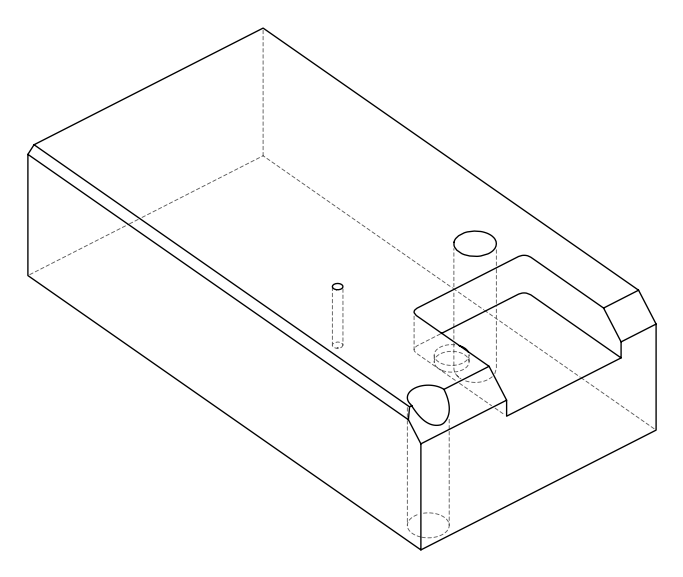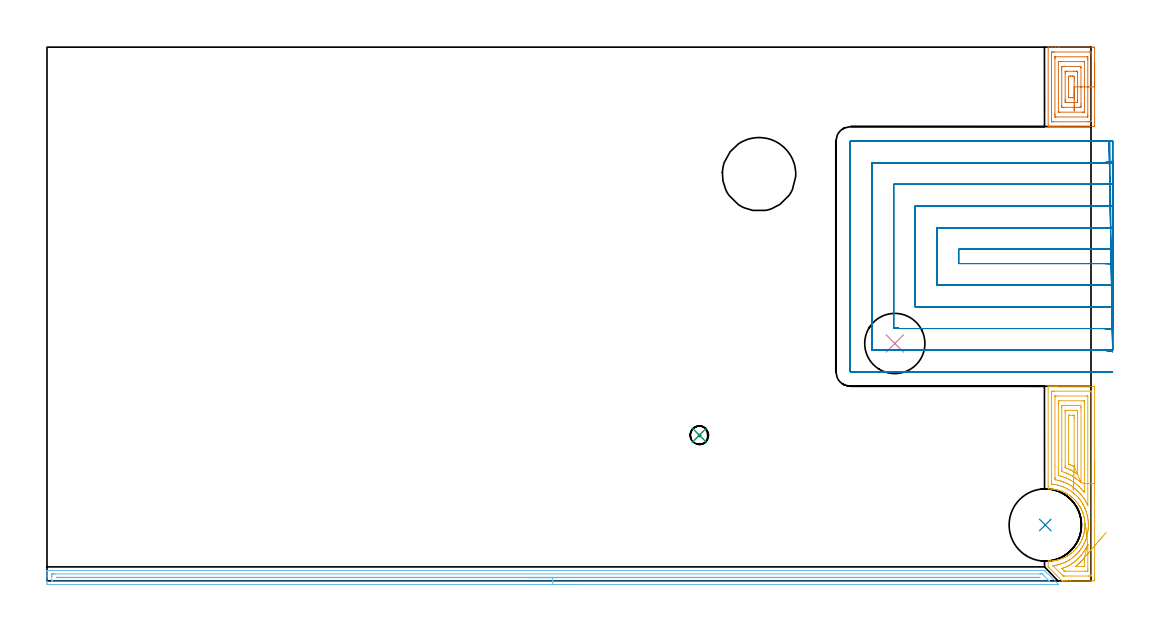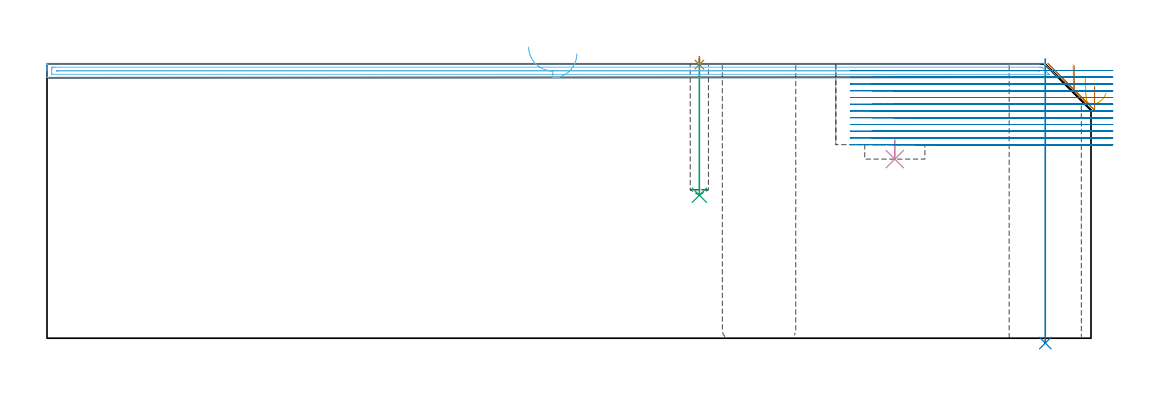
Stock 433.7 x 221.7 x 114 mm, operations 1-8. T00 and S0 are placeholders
(PLAN: 9 operations, 6 tool changes, 68.1 min)
(1 SPOT_DRILL | STEP1POCKET | NXT0321_9005460120000 | 0.03 min | 0 mm3)
(2 INDEXABLE_INSERT_DRILL_THROUGH_HOLE_FROM_SOLID | STEP1HOLE_1 | NXT0302_031 | 0.47 min | 80510 mm3)
(3 DRILL_BLIND_HOLE_INTO_CENTER | STEP1POCKET | UGT0301_195 | 0.23 min | 2387 mm3)
(4 INDEXABLE_INSERT_DRILL_BLIND_HOLE_FROM_SOLID | STEP1POCKET_1 | UGT0302_004 | 0.04 min | 19416 mm3)
(5 AREA_MILL | FG_CHAMFER_SURFACE | UGT0205_001 | 4.12 min | 14156 mm3)
(6 AREA_MILL_1 | FG_CHAMFER_SURFACE_1 | UGT0205_001 | 10.16 min | 7002 mm3)
(7 AREA_MILL_2 | FG_CHAMFER_SURFACE_2 | UGT0205_001 | 2.21 min | 7604 mm3)
(8 MILL_SLOT | SLOT_PARTIAL_RECTANGULAR | NXT0201_011 | Follow Part, ap 3, ae 75% | 45.67 min | 364387 mm3)
(9 MILL_THROUGH_HOLE_FROM_SOLID_MATERIAL | STEP1HOLE | NXT0201_007 | Circular | 5.13 min | 82918 mm3)
(TOOL NXT0321_9005460120000 | NC Spot Drill, 142deg, 12mm, Carbide, Uncoated | D12 PA142 FL30 Z2)
(TOOL NXT0302_031 | Index. Insert Drill 30mm [880-D3000L32-05] | D30 PA176 FL150 Z2)
(TOOL UGT0301_195 | Twist Drill 7.6 mm | D7.6 PA118 FL73 Z2)
(TOOL UGT0302_004 | Indexable Insert Drill 25mm | D25 PA180 FL50 Z2)
(TOOL UGT0205_001 | Chamfer Mill 20 x 3 x 45 deg. | D20 FL50 Z2)
(TOOL NXT0201_011 | ENDMILL 12mm [2P460-1200-NA 1630] | D12 FL38 Z6)
(TOOL NXT0201_007 | ENDMILL 25mm [R216.25-25050GCK54P 1620] | D25 R3 FL54 Z5)
(OP 1 SPOT_DRILL)
G17 G21 G94 G90
T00 M6
G54
G17 G0 G90 X271. Y60.5 S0 M3
G43 Z124. H0
G94 G81 G98 Z113.673 F250. R117.
G80
M5
M2
(OP 2 INDEXABLE_INSERT_DRILL_THROUGH_HOLE_FROM_SOLID)
G17 G21 G94 G90
T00 M6
G54
G17 G0 G90 X414.7 Y23.2 S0 M3
G43 Z124. H1
G94 G81 G98 Z-2.024 F250. R116.
G80
M5
M2
(OP 3 DRILL_BLIND_HOLE_INTO_CENTER)
G17 G21 G94 G90
T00 M6
G54
G17 G0 G90 X271. Y60.5 S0 M3
G43 Z124. H0
G94 G81 G98 Z59.4 F250. R116.
G80
M5
M2
(OP 4 INDEXABLE_INSERT_DRILL_BLIND_HOLE_FROM_SOLID)
G17 G21 G94 G90
T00 M6
G54
G17 G0 G90 X352.2 Y98.6 S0 M3
G43 Z124. H0
G94 G81 G98 Z74.4 F250. R82.4
G80
M5
M2
(OP 5 AREA_MILL)
G17 G21 G94 G90
T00 M6
G54
G17 G0 G90 X435.2 Y50.4 S1061 M3
G43 Z124. H0
Z104.7
G94 G1 Y50.362 Z103.828 F250.
Y50.248 Z102.963
Y50.059 Z102.112
Y49.797 Z101.28
Y49.463 Z100.474
Y49.06 Z99.7
Y48.592 Z98.964
Y48.06 Z98.272
Y47.471 Z97.629
Y46.828 Z97.04
Y46.136 Z96.508
Y45.4 Z96.04
Y44.626 Z95.637
Y43.82 Z95.303
Y42.988 Z95.041
Y42.136 Z94.852
Y41.272 Z94.738
Y40.4 Z94.7
Y1.092
X435.199 Y0.625 Z94.701
X435.195 Y0.203 Z94.703
X435.192 Y0.01 Z94.705
X434.781 Y0. Z95.116
X425.11 Z104.784
X423.702 Z106.195
X423.352 Z106.543
X422.653 Z107.247
X422.293 Z107.606
X421.717 Y0.004 Z108.18
X421.692 Y0.01 Z108.204
X421.594 Y0.106 Z108.304
X421.521 Y0.178 Z108.377
X416.066 Y5.635 Z113.834
X415.904 Y5.805 Z113.989
X415.9 Y5.988 Z114.
Y7.775
X415.907 Y8.193 Z113.993
X416.009 Y8.198 Z113.891
X416.309 Y8.211 Z113.591
X416.695 Y8.222 Z113.205
X416.904 Y8.228 Z112.996
X417.797 Y8.298 Z112.102
X418.358 Y8.374 Z111.538
X418.69 Y8.419 Z111.209
X419.584 Y8.597 Z110.316
X419.89 Y8.669 Z110.01
X420.116 Y8.723 Z109.78
X420.145 Y8.73 Z109.751
X420.275 Y8.769 Z109.62
X420.476 Y8.83 Z109.422
X421.37 Y9.131 Z108.529
X421.594 Y9.22 Z108.305
X422.263 Y9.487 Z107.636
X422.569 Y9.622 Z107.331
X423.157 Y9.922 Z106.742
X423.792 Y10.279 Z106.106
X423.89 Y10.333 Z106.01
X424.05 Y10.423 Z105.85
X424.106 Y10.457 Z105.793
X424.2 Y10.514 Z105.697
X424.552 Y10.755 Z105.347
X424.671 Y10.837 Z105.225
X424.792 Y10.919 Z105.107
X424.943 Y11.023 Z104.956
X424.984 Y11.053 Z104.915
X425.11 Y11.147 Z104.785
X425.26 Y11.255 Z104.639
X425.39 Y11.351 Z104.51
X425.464 Y11.406 Z104.433
X425.55 Y11.478 Z104.346
X425.837 Y11.713 Z104.063
X426.498 Y12.298 Z103.402
X426.729 Y12.523 Z103.169
X426.748 Y12.542 Z103.151
X427.366 Y13.19 Z102.533
X427.455 Y13.293 Z102.444
X427.623 Y13.486 Z102.276
X427.703 Y13.585 Z102.196
X427.748 Y13.642 Z102.15
X428.104 Y14.083 Z101.795
X428.515 Y14.644 Z101.382
X428.627 Y14.81 Z101.27
X428.739 Y14.975 Z101.158
X428.988 Y15.373 Z100.909
X429.016 Y15.418 Z100.881
X429.213 Y15.751 Z100.685
X429.281 Y15.867 Z100.617
X429.41 Y16.1 Z100.49
X429.739 Y16.759 Z100.159
X429.799 Y16.89 Z100.1
X429.87 Y17.045 Z100.029
X429.922 Y17.161 Z99.975
X429.941 Y17.203 Z99.956
X430.13 Y17.651 Z99.769
X430.303 Y18.1 Z99.597
X430.449 Y18.543 Z99.447
X430.513 Y18.761 Z99.384
X430.567 Y18.948 Z99.327
X430.711 Y19.435 Z99.186
X430.763 Y19.639 Z99.136
X430.823 Y19.881 Z99.076
X430.913 Y20.327 Z98.984
X431.057 Y21.219 Z98.84
X431.111 Y21.72 Z98.788
X431.147 Y22.077 Z98.748
X431.151 Y22.112 Z98.745
X431.155 Y22.185 Z98.741
X431.192 Y22.97 Z98.697
X431.194 Y23.004
Y23.304 Z98.699
Y23.391
Y23.406
X431.191 Y23.508
X431.189 Y23.636 Z98.705
X431.188 Y23.651
X431.176 Y23.864 Z98.713
X431.175 Y23.896 Z98.715
X431.126 Y24.539 Z98.77
X431.109 Y24.758 Z98.787
X431.107 Y24.788 Z98.789
X431.088 Y24.951 Z98.808
X431.055 Y25.234 Z98.842
X430.988 Y25.652 Z98.908
X430.984 Y25.68 Z98.913
X430.971 Y25.746 Z98.928
X430.809 Y26.546 Z99.087
X430.804 Y26.572 Z99.093
X430.57 Y27.464 Z99.325
X430.344 Y28.174 Z99.555
X430.301 Y28.302 Z99.595
X430.29 Y28.333 Z99.606
X430.281 Y28.356 Z99.615
X430.152 Y28.689 Z99.747
X430.107 Y28.804 Z99.792
X429.92 Y29.249 Z99.978
X429.713 Y29.696 Z100.186
X429.506 Y30.116 Z100.394
X429.494 Y30.141 Z100.406
X429.409 Y30.301 Z100.49
X429.258 Y30.568 Z100.64
X429.202 Y30.669 Z100.696
X429.153 Y30.751 Z100.746
X428.985 Y31.033 Z100.912
X428.515 Y31.757 Z101.382
X428.396 Y31.925 Z101.501
X427.707 Y32.817 Z102.192
X427.623 Y32.917 Z102.277
X427.502 Y33.052 Z102.398
X427.265 Y33.317 Z102.634
X426.899 Y33.709 Z103.001
X426.73 Y33.88 Z103.17
X426.342 Y34.245 Z103.558
X425.945 Y34.601 Z103.954
X425.91 Y34.631 Z103.989
X425.836 Y34.692 Z104.063
X425.55 Y34.919 Z104.348
X425.393 Y35.044 Z104.506
X425.11 Y35.257 Z104.788
X424.942 Y35.384 Z104.956
X424.789 Y35.493 Z105.109
X424.05 Y35.975 Z105.849
X423.701 Y36.186 Z106.199
X423.347 Y36.385 Z106.553
X423.157 Y36.484 Z106.743
X422.264 Y36.911 Z107.636
X421.82 Y37.102 Z108.079
X421.678 Y37.158 Z108.22
X421.594 Y37.19 Z108.302
X421.388 Y37.272 Z108.511
X421.373 Y37.278 Z108.526
X420.477 Y37.565 Z109.423
X419.814 Y37.741 Z110.086
X419.583 Y37.802 Z110.315
X419.396 Y37.839 Z110.5
X418.884 Y37.942 Z111.016
X418.69 Y37.981 Z111.208
X418.395 Y38.023 Z111.501
X417.796 Y38.108 Z112.102
X417.462 Y38.143 Z112.438
X417.127 Y38.17 Z112.773
X416.904 Y38.179 Z112.996
X416.01 Y38.197 Z113.889
X415.907 Y38.207 Z113.993
X415.9 Y39.059 Z114.
Y80.622
X415.902 Y80.79 Z113.989
X416.064 Y80.797 Z113.829
X416.233 Y80.8 Z113.666
X416.499 Z113.401
X417.198 Z112.697
X418.427 Z111.47
X418.956 Z110.938
X419.571 Z110.324
X434.167 Y80.799 Z95.73
X434.781 Y80.794 Z95.117
X435.192 Y80.79 Z94.705
X435.195 Y80.597 Z94.703
X435.199 Y80.175 Z94.701
X435.2 Y79.749 Z94.7
Y40.4
X433.786 Z96.114
X433.785 Y2.531 Z96.115
X433.784 Y2.412 Z96.116
X433.779 Y2.034 Z96.121
X433.419 Y2.009 Z96.481
X433.023 Y2.004 Z96.877
X432.549 Y2. Z97.351
X422.878 Z107.022
X422.473 Y2.003 Z107.427
X422.27 Y2.007 Z107.63
X422.171 Y2.01 Z107.729
X422.114 Y2.048 Z107.786
X421.739 Y2.412 Z108.161
X418.077 Y6.072 Z111.823
X417.944 Y6.208 Z111.956
X417.876 Y6.279 Z112.024
X417.864 Y6.294 Z112.036
X417.886 Y6.299 Z112.014
X417.938 Y6.308 Z111.962
X418.077 Y6.328 Z111.823
X418.554 Y6.396 Z111.346
X418.956 Y6.462 Z110.944
X419.306 Y6.527 Z110.594
X419.836 Y6.637 Z110.064
X420.033 Y6.681 Z109.867
X420.715 Y6.857 Z109.185
X420.733 Y6.863 Z109.167
X420.796 Y6.881 Z109.104
X421.393 Y7.086 Z108.507
X421.594 Y7.158 Z108.306
X422.035 Y7.327 Z107.865
X422.473 Y7.503 Z107.427
X423.112 Y7.775 Z106.788
X423.273 Y7.856 Z106.627
X423.352 Y7.898 Z106.548
X423.848 Y8.165 Z106.052
X424.231 Y8.376 Z105.669
X424.417 Y8.48 Z105.483
X424.741 Y8.669 Z105.159
X424.965 Y8.817 Z104.935
X425.11 Y8.917 Z104.79
X425.486 Y9.181 Z104.414
X426.023 Y9.563 Z103.877
X426.49 Y9.948 Z103.41
X426.869 Y10.273 Z103.031
X427.077 Y10.457 Z102.823
X427.425 Y10.785 Z102.475
X427.748 Y11.106 Z102.152
X427.868 Y11.229 Z102.032
X427.983 Y11.351 Z101.917
X428.293 Y11.691 Z101.607
X428.627 Y12.076 Z101.273
X428.703 Y12.167 Z101.197
X428.766 Y12.244 Z101.134
X429.092 Y12.665 Z100.808
X429.474 Y13.171 Z100.426
X429.506 Y13.219 Z100.394
X430.03 Y14.032 Z99.87
X430.166 Y14.255 Z99.734
X430.385 Y14.623 Z99.515
X430.492 Y14.817 Z99.408
X430.55 Y14.926 Z99.35
X430.79 Y15.408 Z99.11
X430.991 Y15.82 Z98.909
X431.044 Y15.932 Z98.856
X431.078 Y16.009 Z98.822
X431.264 Y16.438 Z98.636
X431.344 Y16.632 Z98.556
X431.376 Y16.714 Z98.524
X431.586 Y17.281 Z98.314
X431.697 Y17.607 Z98.203
X431.761 Y17.802 Z98.139
X431.806 Y17.95 Z98.094
X431.969 Y18.501 Z97.931
X431.992 Y18.579 Z97.908
X432.008 Y18.639 Z97.892
X432.144 Y19.165 Z97.756
X432.186 Y19.352 Z97.714
X432.194 Y19.395 Z97.706
X432.324 Y20.106 Z97.576
X432.354 Y20.289 Z97.546
X432.445 Y20.876 Z97.455
X432.479 Y21.183 Z97.421
X432.531 Y21.683 Z97.369
X432.562 Y22.077 Z97.338
X432.586 Y22.521 Z97.314
X432.605 Y22.97 Z97.295
Y23.395
X432.592 Y23.864 Z97.308
X432.562 Y24.333 Z97.338
X432.527 Y24.758 Z97.373
X432.473 Y25.317 Z97.427
X432.433 Y25.652 Z97.467
X432.312 Y26.375 Z97.588
X432.279 Y26.546 Z97.621
X432.144 Y27.212 Z97.756
X432.065 Y27.519 Z97.835
X431.839 Y28.333 Z98.061
X431.697 Y28.787 Z98.203
X431.549 Y29.227 Z98.351
X431.264 Y29.961 Z98.636
X431.198 Y30.121 Z98.702
X431.148 Y30.24 Z98.752
X430.779 Y31.015 Z99.121
X430.647 Y31.281 Z99.253
X430.385 Y31.773 Z99.515
X430.307 Y31.909 Z99.593
X430.001 Y32.412 Z99.899
X429.751 Y32.802 Z100.149
X429.506 Y33.172 Z100.394
X429.113 Y33.696 Z100.787
X428.627 Y34.324 Z101.273
X428.396 Y34.59 Z101.504
X427.748 Y35.297 Z102.152
X427.564 Y35.484 Z102.336
X426.869 Y36.13 Z103.031
X426.586 Y36.378 Z103.314
X425.99 Y36.85 Z103.91
X425.425 Y37.272 Z104.475
X425.11 Y37.481 Z104.79
X424.538 Y37.854 Z105.362
X424.231 Y38.034 Z105.669
X424.005 Y38.165 Z105.895
X423.572 Y38.389 Z106.328
X423.352 Y38.498 Z106.548
X422.73 Y38.798 Z107.17
X422.473 Y38.909 Z107.427
X422.117 Y39.059 Z107.783
X421.594 Y39.247 Z108.306
X421.312 Y39.345 Z108.588
X420.715 Y39.526 Z109.185
X420.083 Y39.701 Z109.817
X419.836 Y39.76 Z110.064
X418.963 Y39.946 Z110.937
X418.928 Y39.953 Z110.972
X418.077 Y40.076 Z111.823
X417.937 Y40.096 Z111.963
X417.383 Y40.161 Z112.517
X417.321 Y40.169 Z112.579
X417.319 Y40.242 Z112.581
X417.316 Y40.404 Z112.584
X417.314 Y40.729 Z112.586
Y40.847
X417.315 Y78.269 Z112.585
X417.316 Y78.388 Z112.584
X417.321 Y78.766 Z112.579
X417.681 Y78.791 Z112.219
X418.077 Y78.796 Z111.823
X418.551 Y78.8 Z111.349
X433.702 Y78.799 Z96.198
X433.736 Y78.798 Z96.164
X433.771 Y78.794 Z96.129
X433.779 Y78.79 Z96.121
X433.782 Y78.783 Z96.118
X433.784 Y78.754 Z96.116
X433.786 Y78.506 Z96.114
Y78.388
Y40.4
X432.372 Z97.528
X432.371 Y31.445 Z97.529
Y31.29
X432.37 Y31.264 Z97.53
X432.354 Y31.294 Z97.546
X432.296 Y31.415 Z97.604
X431.99 Y32.064 Z97.91
X431.604 Y32.802 Z98.296
X431.483 Y33.024 Z98.417
X431.264 Y33.405 Z98.636
X431.087 Y33.696 Z98.813
X430.77 Y34.199 Z99.13
X430.505 Y34.59 Z99.395
X430.385 Y34.757 Z99.515
X430.074 Y35.168 Z99.826
X429.831 Y35.484 Z100.069
X429.506 Y35.891 Z100.394
X429.074 Y36.378 Z100.826
X428.627 Y36.864 Z101.273
X428.214 Y37.272 Z101.686
X427.748 Y37.706 Z102.152
X427.223 Y38.165 Z102.677
X426.869 Y38.446 Z103.031
X426.067 Y39.059 Z103.833
X425.99 Y39.111 Z103.91
X425.483 Y39.438 Z104.417
X425.11 Y39.673 Z104.79
X424.648 Y39.953 Z105.252
X424.231 Y40.173 Z105.669
X423.789 Y40.403 Z106.111
X423.352 Y40.606 Z106.548
X422.828 Y40.847 Z107.072
X422.473 Y40.99 Z107.427
X422.243 Y41.08 Z107.657
X421.594 Y41.298 Z108.306
X420.945 Y41.507 Z108.955
X420.715 Y41.57 Z109.185
X420.073 Y41.741 Z109.827
X419.836 Y41.79 Z110.064
X419.775 Y41.802 Z110.125
X418.956 Y41.96 Z110.944
X418.752 Y42. Z111.148
X418.735 Y42.403 Z111.165
X418.732 Y42.635 Z111.168
X418.729 Y42.865 Z111.171
X418.728 Y47.782 Z111.172
Y75.938
X418.73 Y76.6 Z111.17
X418.732 Y76.716 Z111.168
X418.735 Y76.772 Z111.165
X418.738 Y76.79 Z111.162
X418.765 Y76.795 Z111.135
X418.956 Y76.798 Z110.944
X419.639 Y76.8 Z110.261
X431.947 Z97.953
X432.144 Y76.797 Z97.756
X432.34 Y76.792 Z97.56
X432.362 Y76.79 Z97.538
X432.365 Y76.777 Z97.535
X432.368 Y76.739 Z97.532
X432.371 Y76.677 Z97.529
X432.372 Y40.4 Z97.528
X430.957 Z98.943
Y37.272
X430.954 Y36.913 Z98.946
X430.951 Y36.802 Z98.949
X430.948 Y36.769 Z98.952
X430.903 Y36.823 Z98.997
X430.807 Y36.941 Z99.093
X430.54 Y37.272 Z99.36
X430.385 Y37.457 Z99.515
X429.753 Y38.165 Z100.147
X429.506 Y38.43 Z100.394
X428.869 Y39.059 Z101.031
X428.627 Y39.282 Z101.273
X427.867 Y39.953 Z102.033
X427.748 Y40.049 Z102.152
X427.338 Y40.37 Z102.562
X426.869 Y40.722 Z103.031
X426.697 Y40.847 Z103.203
X425.99 Y41.304 Z103.91
X425.294 Y41.741 Z104.606
X425.11 Y41.845 Z104.79
X424.885 Y41.97 Z105.015
X424.231 Y42.294 Z105.669
X423.523 Y42.635 Z106.377
X423.352 Y42.711 Z106.548
X423.22 Y42.769 Z106.68
X422.473 Y43.053 Z107.427
X421.842 Y43.276 Z108.058
X421.594 Y43.355 Z108.306
X421.463 Y43.395 Z108.437
X421.007 Y43.528 Z108.893
X420.174 Y43.749 Z109.726
X420.15 Y43.757 Z109.75
X420.148 Y43.773 Z109.752
X420.145 Y43.82 Z109.755
X420.143 Y43.917 Z109.757
Y73.919
X420.144 Y74.499 Z109.756
X420.146 Y74.694 Z109.754
X420.149 Y74.763 Z109.751
X420.152 Y74.79 Z109.748
X420.173 Y74.792 Z109.727
X420.281 Y74.796 Z109.619
X420.715 Y74.8 Z109.185
X430.385 Z99.515
X430.819 Y74.796 Z99.081
X430.924 Y74.793 Z98.976
X430.946 Y74.79 Z98.954
X430.951 Y74.778 Z98.949
X430.953 Y74.741 Z98.947
X430.956 Y74.657 Z98.944
X430.957 Y74.231 Z98.943
Y73.919
Y40.4
X429.541 Y40.847 Z100.359
X429.533 Z100.367
X429.506 Y40.87 Z100.394
X429.301 Y41.055 Z100.599
X428.627 Y41.639 Z101.273
X428.506 Y41.741 Z101.394
X427.748 Y42.319 Z102.152
X427.326 Y42.635 Z102.574
X426.869 Y42.934 Z103.031
X426.069 Y43.448 Z103.831
X425.99 Y43.496 Z103.91
X425.937 Y43.528 Z103.963
X425.11 Y43.972 Z104.79
X424.253 Y44.401 Z105.647
X424.206 Y44.422 Z105.694
X423.614 Y44.681 Z106.286
X423.352 Y44.787 Z106.548
X422.768 Y45.017 Z107.132
X421.594 Y45.411 Z108.306
X421.559 Y46.21 Z108.341
X421.558 Y46.246 Z108.342
X421.557 Y47.104 Z108.343
Y50.12
Y71.237
X421.558 Y72.131 Z108.342
X421.559 Y72.166 Z108.341
X421.594 Y72.79 Z108.306
X421.819 Y72.796 Z108.081
X422.473 Y72.799 Z107.427
X422.694 Y72.8 Z107.206
X428.849 Y72.799 Z101.051
X429.506 Y72.79 Z100.394
X429.541 Y72.131 Z100.359
X429.542 Y72.095 Z100.358
X429.543 Y71.237 Z100.357
Y41.741
X429.541 Y40.847 Z100.359
X428.123 Y44.331 Z101.777
X428.076 Y44.356 Z101.824
X428.037 Y44.379 Z101.863
X427.342 Y44.834 Z102.558
X426.869 Y45.131 Z103.031
X426.569 Y45.316 Z103.331
X425.99 Y45.635 Z103.91
X425.325 Y45.992 Z104.575
X425.11 Y46.097 Z104.79
X424.878 Y46.21 Z105.022
X424.231 Y46.501 Z105.669
X423.813 Y46.679 Z106.087
X423.184 Y46.934 Z106.716
X423.022 Y47.001 Z106.878
X422.977 Y47.022 Z106.923
X422.975 Y47.049 Z106.925
X422.974 Y47.104 Z106.926
X422.971 Y47.61 Z106.929
Y47.998
Y69.837
X422.973 Y70.343 Z106.927
X422.976 Y70.726 Z106.924
X422.978 Y70.778 Z106.922
X423.016 Y70.79 Z106.884
X423.128 Y70.794 Z106.772
X423.352 Y70.797 Z106.548
X423.782 Y70.8 Z106.118
X424.231 Z105.669
X427.748 Z102.152
X427.898 Y70.799 Z102.002
X428.017 Y70.797 Z101.883
X428.097 Y70.793 Z101.803
X428.116 Y70.791 Z101.784
X428.122 Y70.779 Z101.778
X428.124 Y70.73 Z101.776
X428.127 Y70.343 Z101.773
X428.129 Y69.956 Z101.771
Y69.449
Y44.929
X428.127 Y44.422 Z101.773
X428.123 Y44.331 Z101.777
X426.708 Y47.412 Z103.192
X426.602 Y47.463 Z103.298
X426.435 Y47.545 Z103.465
X425.99 Y47.773 Z103.91
X425.551 Y47.998 Z104.349
X425.252 Y48.141 Z104.648
X425.11 Y48.207 Z104.79
X424.73 Y48.385 Z105.17
X424.511 Y48.483 Z105.389
X424.432 Y48.521 Z105.468
X424.4 Y48.538 Z105.5
X424.392 Y48.561 Z105.508
X424.389 Y48.617 Z105.511
X424.386 Y48.734 Z105.514
X424.385 Y54.098 Z105.515
X424.386 Y68.399 Z105.514
X424.387 Y68.556 Z105.513
X424.39 Y68.739 Z105.51
X424.392 Y68.777 Z105.508
X424.47 Y68.79 Z105.43
X424.63 Y68.795 Z105.27
X424.871 Y68.799 Z105.029
X425.99 Y68.8 Z103.91
X426.63 Y68.798 Z103.27
X426.683 Y68.794 Z103.217
X426.7 Y68.791 Z103.2
X426.708 Y68.719 Z103.192
X426.71 Y68.556 Z103.19
X426.714 Y67.819 Z103.186
X426.715 Y67.662 Z103.185
X426.714 Y47.998 Z103.186
X426.712 Y47.629 Z103.188
X426.71 Y47.445 Z103.19
X426.708 Y47.412 Z103.192
X426.673 Y46.544 Z103.265
X426.637 Y45.685 Z103.415
X426.603 Y44.842 Z103.638
X426.569 Y44.023 Z103.935
X426.536 Y43.232 Z104.301
X426.505 Y42.476 Z104.736
X426.476 Y41.76 Z105.234
X426.448 Y41.091 Z105.793
X426.423 Y40.473 Z106.409
X426.4 Y39.911 Z107.075
X426.379 Y39.41 Z107.789
X426.361 Y38.972 Z108.543
X426.346 Y38.601 Z109.333
X426.333 Y38.301 Z110.152
X426.324 Y38.073 Z110.994
X426.318 Y37.92 Z111.853
X426.315 Y37.842 Z112.722
X426.314 Y37.84 Z113.594
G0 X431.328 Y23.819 Z108.642
G1 X431.32 Y23.883 Z107.772
X431.322 Y23.872 Z106.899
X431.332 Y23.785 Z106.031
X431.351 Y23.623 Z105.174
X431.379 Y23.388 Z104.335
X431.416 Y23.081 Z103.519
X431.461 Y22.705 Z102.733
X431.514 Y22.262 Z101.983
X431.574 Y21.756 Z101.275
X431.641 Y21.191 Z100.615
X431.715 Y20.57 Z100.006
X431.795 Y19.899 Z99.454
X431.881 Y19.183 Z98.963
X431.971 Y18.427 Z98.537
X432.065 Y17.638 Z98.178
X432.162 Y16.82 Z97.891
X432.262 Y15.98 Z97.676
X432.364 Y15.125 Z97.536
X432.366 Y15.111 Z97.534
X432.37 Y15.013 Z97.53
X432.372 Y14.694 Z97.528
Y4.862
X432.37 Y4.2 Z97.53
X432.368 Y4.084 Z97.532
X432.365 Y4.028 Z97.535
X432.362 Y4.01 Z97.538
X432.336 Y4.005 Z97.564
X432.144 Y4.002 Z97.756
X431.461 Y4. Z98.439
X431.264 Z98.636
X423.352 Z106.548
X422.667 Y4.003 Z107.233
X422.622 Y4.01 Z107.278
X422.594 Y4.017 Z107.306
X422.547 Y4.059 Z107.353
X422.473 Y4.128 Z107.427
X422.399 Y4.2 Z107.501
X421.594 Y5.009 Z108.306
X421.553 Y5.054 Z108.347
X421.543 Y5.067 Z108.357
X421.592 Y5.094 Z108.308
X422.24 Y5.331 Z107.66
X422.473 Y5.421 Z107.427
X422.871 Y5.583 Z107.029
X423.352 Y5.788 Z106.548
X423.488 Y5.849 Z106.412
X423.777 Y5.988 Z106.123
X424.076 Y6.145 Z105.824
X424.231 Y6.229 Z105.669
X424.647 Y6.459 Z105.253
X425.11 Y6.721 Z104.79
X425.211 Y6.779 Z104.689
X425.378 Y6.881 Z104.522
X425.745 Y7.13 Z104.155
X425.99 Y7.299 Z103.91
X426.266 Y7.495 Z103.634
X426.655 Y7.775 Z103.245
X426.776 Y7.869 Z103.124
X426.869 Y7.944 Z103.031
X427.261 Y8.271 Z102.639
X427.748 Y8.686 Z102.152
X428.196 Y9.107 Z101.704
X428.656 Y9.563 Z101.244
X429.066 Y10.01 Z100.834
X429.466 Y10.457 Z100.434
X429.485 Y10.479 Z100.415
X429.506 Y10.505 Z100.394
X429.876 Y10.974 Z100.024
X430.168 Y11.351 Z99.732
X430.385 Y11.647 Z99.515
X430.628 Y11.998 Z99.272
X430.793 Y12.244 Z99.107
X430.979 Y12.535 Z98.921
X431.264 Y12.987 Z98.636
X431.321 Y13.081 Z98.579
X431.354 Y13.138 Z98.546
X431.638 Y13.653 Z98.262
X431.835 Y14.032 Z98.065
X431.939 Y14.24 Z97.961
X432.144 Y14.657 Z97.756
X432.229 Y14.839 Z97.671
X432.269 Y14.926 Z97.631
X432.305 Y15.006 Z97.595
X432.331 Y15.062 Z97.569
X432.364 Y15.125 Z97.536
X430.95 Y9.627 Z98.95
X430.952 Y9.563 Z98.948
X430.955 Y9.27 Z98.945
X430.957 Y8.982 Z98.943
Y8.669
Y6.301
X430.954 Y6.106 Z98.946
X430.951 Y6.037 Z98.949
X430.948 Y6.01 Z98.952
X430.927 Y6.008 Z98.973
X430.819 Y6.004 Z99.081
X430.385 Y6. Z99.515
X427.736 Z102.164
X427.348 Y6.01 Z102.552
X427.335 Y6.012 Z102.565
X427.34 Y6.017 Z102.56
X427.363 Y6.039 Z102.537
X427.748 Y6.351 Z102.152
X428.033 Y6.592 Z101.867
X428.372 Y6.881 Z101.528
X428.508 Y7.003 Z101.392
X428.627 Y7.112 Z101.273
X428.966 Y7.43 Z100.934
X429.319 Y7.775 Z100.581
X429.413 Y7.87 Z100.487
X429.506 Y7.969 Z100.394
X429.84 Y8.33 Z100.06
X430.147 Y8.669 Z99.753
X430.385 Y8.947 Z99.515
X430.662 Y9.281 Z99.238
X430.894 Y9.563 Z99.006
X430.95 Y9.627 Z98.95
X431.441 Y10.194 Z98.505
X431.955 Y10.789 Z98.126
X432.49 Y11.405 Z97.818
X433.039 Y12.04 Z97.581
X433.601 Y12.688 Z97.419
X434.169 Y13.344 Z97.332
X434.74 Y14.004 Z97.322
X435.309 Y14.661 Z97.387
X435.873 Y15.312 Z97.528
X436.427 Y15.951 Z97.743
X436.966 Y16.574 Z98.031
X437.486 Y17.175 Z98.39
X437.984 Y17.75 Z98.817
X438.456 Y18.295 Z99.308
X438.898 Y18.805 Z99.861
X439.307 Y19.277 Z100.47
X439.68 Y19.707 Z101.131
X440.013 Y20.092 Z101.839
G0 Z124.
M5
M2
(OP 6 AREA_MILL_1)
G17 G21 G94 G90
T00 M6
G54
G17 G0 G90 X220.1 Y-1.5 S1061 M3
G43 Z124. H0
Z118.2
G94 G1 X220.062 Z117.328 F250.
X219.948 Z116.464
X219.759 Z115.612
X219.497 Z114.78
X219.163 Z113.974
X218.76 Z113.2
X218.292 Z112.464
X217.76 Z111.772
X217.171 Z111.129
X216.528 Z110.54
X215.836 Z110.009
X215.1 Z109.54
X214.326 Z109.137
X213.52 Z108.803
X212.688 Z108.541
X211.836 Z108.352
X210.972 Z108.238
X210.1 Z108.2
X0.618
X0.321 Y-1.498
X0.01 Y-1.494 Z108.203
X0. Y-1.21 Z108.486
Y1.4 Z111.094
Y1.937 Z111.634
Y2.27 Z111.966
Y2.807 Z112.503
Y3.14 Z112.834
Y3.806 Z113.505
Y4.078 Z113.777
X0.002 Y4.19 Z113.882
X0.01 Y4.297 Z113.988
X0.171 Y4.3 Z114.
X414.223
X414.395 Y4.297 Z113.989
X414.478 Y4.224 Z113.921
X414.669 Y4.031 Z113.731
X414.691 Y4.01 Z113.709
X420.154 Y-1.453 Z108.245
X420.183 Y-1.494 Z108.203
X420.176 Y-1.496 Z108.202
X420.124 Y-1.499 Z108.199
X413.325 Y-1.5 Z108.2
X210.1
Y-0.086 Z109.614
X2.404 Y-0.085 Z109.615
X2.141 Y-0.084 Z109.616
X2.048 Y-0.08 Z109.62
X2.01 Y-0.078 Z109.622
X2.008 Y-0.057 Z109.643
X2.002 Y0.052 Z109.752
X2. Y1.794 Z111.494
X2.001 Y2.27 Z111.97
X2.003 Y2.661 Z112.361
X2.01 Y2.794 Z112.494
X2.018 Y2.879 Z112.579
X2.088 Y2.88 Z112.58
X2.404 Y2.884 Z112.584
X2.666 Y2.885 Z112.585
X3.298 Y2.886 Z112.586
X412.436 Y2.885 Z112.585
X412.698 Y2.884 Z112.584
X413.329 Y2.879 Z112.579
X413.365 Y2.873 Z112.573
X413.407 Y2.835 Z112.535
X413.493 Y2.754 Z112.454
X413.659 Y2.591 Z112.291
X413.981 Y2.27 Z111.97
X416.009 Y0.24 Z109.94
X416.309 Y-0.069 Z109.631
X416.319 Y-0.08 Z109.62
X416.313 Y-0.081 Z109.619
X416.271 Y-0.084 Z109.616
X416.184 Y-0.085 Z109.615
X416.009 Y-0.086 Z109.614
X210.1
Y1.328 Z111.028
X5.158
X4.263 Y1.329 Z111.029
X4.191 Y1.331 Z111.031
X4.118 Y1.335 Z111.035
X4.01 Y1.344 Z111.044
X4.007 Y1.4 Z111.1
Y1.446 Z111.146
X4.01 Y1.463 Z111.163
X4.045 Y1.466 Z111.166
X4.119 Y1.47 Z111.17
X4.191 Y1.471 Z111.171
X5.011 Y1.472 Z111.172
X410.649 Y1.471 Z111.171
X411.473 Y1.468 Z111.168
X411.543 Y1.465 Z111.165
X412.389 Y1.4 Z111.1
X412.436 Y1.357 Z111.057
X412.442 Y1.334 Z111.034
X411.543 Y1.329 Z111.029
X210.1 Y1.328 Z111.028
X209.228 Z111.067
X208.364 Z111.18
X207.512 Z111.369
X206.68 Z111.632
X205.874 Z111.965
X205.1 Z112.368
X204.364 Z112.837
X203.672 Z113.368
X203.029 Z113.957
X202.44 Z114.601
X201.908 Z115.293
X201.44 Z116.028
X201.037 Z116.802
X200.703 Z117.608
X200.441 Z118.44
X200.252 Z119.292
X200.138 Z120.157
X200.1 Z121.028
G0 Z124.
M5
M2
(OP 7 AREA_MILL_2)
G17 G21 G94 G90
T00 M6
G54
G17 G0 G90 X435.2 Y215.2 S1061 M3
G43 Z124. H0
Z104.7
G94 G1 Y215.162 Z103.828 F250.
Y215.048 Z102.964
Y214.859 Z102.112
Y214.597 Z101.28
Y214.263 Z100.474
Y213.86 Z99.7
Y213.391 Z98.964
Y212.86 Z98.272
Y212.271 Z97.629
Y211.628 Z97.04
Y210.936 Z96.509
Y210.2 Z96.04
Y209.426 Z95.637
Y208.62 Z95.303
Y207.788 Z95.041
Y206.936 Z94.852
Y206.072 Z94.738
Y205.2 Z94.7
Y189.231
X435.193 Y188.76 Z94.703
X435.191 Y188.71 Z94.705
X435.134 Y188.7 Z94.763
X420.715 Z109.179
X420.009 Z109.889
X419.836 Z110.062
X418.077 Z111.819
X417.73 Z112.169
X416.666 Z113.232
X416.008 Y188.701 Z113.89
X415.906 Y188.71 Z113.992
X415.9 Y188.788 Z114.
Y221.612
X415.905 Y221.69 Z113.992
X416.066 Y221.7 Z113.832
X417.73 Z112.169
X418.956 Z110.941
X420.009 Z109.889
X420.715 Z109.179
X434.781 Z95.115
X435.138 Y221.696 Z94.758
X435.192 Y221.69 Z94.705
X435.198 Y221.635 Z94.698
X435.2 Y221.169 Z94.7
Y205.2
X433.786 Z96.114
X433.785 Y191.123 Z96.115
X433.784 Y191.006 Z96.116
X433.781 Y190.813 Z96.119
X433.779 Y190.726 Z96.121
X433.628 Y190.71 Z96.272
X433.323 Y190.702 Z96.577
X433.023 Y190.701 Z96.877
X432.446 Y190.7 Z97.454
X418.077 Z111.823
X417.499 Y190.702 Z112.401
X417.379 Y190.707 Z112.521
X417.329 Y190.71 Z112.571
X417.32 Y190.883 Z112.58
X417.317 Y191.006 Z112.583
X417.314 Y191.775 Z112.586
Y191.893
X417.315 Y219.277 Z112.585
Y219.394
X417.319 Y219.587 Z112.581
X417.321 Y219.674 Z112.579
X417.472 Y219.69 Z112.428
X417.777 Y219.698 Z112.123
X418.077 Y219.699 Z111.823
X418.654 Y219.7 Z111.246
X433.023 Z96.877
X433.601 Y219.698 Z96.299
X433.721 Y219.693 Z96.179
X433.771 Y219.69 Z96.129
X433.78 Y219.517 Z96.12
X433.783 Y219.394 Z96.117
X433.786 Y218.624 Z96.114
Y218.507
Y205.2
X432.372 Z97.529
X432.371 Y193.437
X432.369 Y192.78 Z97.531
X432.367 Y192.724 Z97.533
X432.366 Y192.716 Z97.534
X432.353 Y192.71 Z97.547
X432.302 Y192.705 Z97.598
X432.222 Y192.7 Z97.678
X419.035 Z110.865
X418.956 Y192.702 Z110.944
X418.877 Y192.705 Z111.023
X418.735 Y192.713 Z111.165
X418.733 Y192.78 Z111.167
X418.73 Y193.008 Z111.17
X418.729 Y193.667 Z111.171
X418.728 Y193.897 Z111.172
X418.729 Y216.963 Z111.171
X418.731 Y217.62 Z111.169
X418.733 Y217.676 Z111.167
X418.734 Y217.684 Z111.166
X418.747 Y217.69 Z111.153
X418.798 Y217.695 Z111.102
X418.878 Y217.699 Z111.022
X432.065 Y217.7 Z97.835
X432.143 Y217.698 Z97.757
X432.223 Y217.695 Z97.677
X432.365 Y217.687 Z97.535
X432.366 Y217.62 Z97.534
X432.37 Y217.392 Z97.53
X432.371 Y216.733 Z97.529
X432.372 Y216.503 Z97.528
Y205.2 Z97.529
X430.957 Z98.943
Y194.865
X430.955 Y194.782 Z98.945
X430.953 Y194.732 Z98.947
X430.951 Y194.712 Z98.949
X430.935 Y194.71 Z98.965
X430.752 Y194.705 Z99.148
X430.385 Y194.701 Z99.515
X430.241 Y194.7 Z99.659
X420.57 Z109.33
X420.308 Y194.703 Z109.592
X420.177 Y194.708 Z109.723
X420.15 Y194.71 Z109.75
X420.148 Y194.729 Z109.752
X420.146 Y194.768 Z109.754
X420.143 Y195.131 Z109.757
Y215.535
X420.145 Y215.618 Z109.755
X420.147 Y215.668 Z109.753
X420.149 Y215.688 Z109.751
X420.165 Y215.69 Z109.735
X420.347 Y215.695 Z109.553
X420.715 Y215.699 Z109.185
X420.859 Y215.7 Z109.041
X430.53 Z99.37
X430.792 Y215.696 Z99.108
X430.923 Y215.692 Z98.977
X430.95 Y215.69 Z98.95
X430.952 Y215.671 Z98.948
X430.954 Y215.632 Z98.946
X430.957 Y215.269 Z98.943
Y205.2
X429.543 Z100.357
Y198.103
X429.542 Y197.216 Z100.358
X429.541 Y197.18 Z100.359
X429.506 Y196.71 Z100.394
X429.136 Y196.702 Z100.764
X428.627 Y196.7 Z101.273
X428.259 Z101.641
X422.473 Z107.427
X422.103 Y196.701 Z107.797
X421.594 Y196.71 Z108.306
X421.559 Y197.216 Z108.341
X421.558 Y197.252 Z108.342
X421.557 Y212.297 Z108.343
X421.558 Y213.184 Z108.342
X421.559 Y213.22 Z108.341
X421.594 Y213.69 Z108.306
X421.964 Y213.698 Z107.936
X422.473 Y213.7 Z107.427
X422.841 Z107.059
X428.627 Z101.273
X428.997 Y213.698 Z100.903
X429.506 Y213.69 Z100.394
X429.541 Y213.184 Z100.359
X429.542 Y213.148 Z100.358
X429.543 Y205.2 Z100.357
X428.129 Z101.771
Y199.877
Y199.493
X428.126 Y198.99 Z101.774
X428.124 Y198.798 Z101.776
X428.122 Y198.711 Z101.778
X428.03 Y198.705 Z101.87
X427.748 Y198.702 Z102.152
X427.156 Y198.7 Z102.744
X424.519 Z105.381
X423.639 Z106.261
X423.352 Y198.703 Z106.548
X423.065 Y198.707 Z106.835
X422.988 Y198.71 Z106.912
X422.978 Y198.761 Z106.922
X422.975 Y198.862 Z106.925
X422.973 Y198.99 Z106.927
X422.971 Y199.374 Z106.929
Y199.877
Y210.907
X422.973 Y211.41 Z106.927
X422.976 Y211.602 Z106.924
X422.978 Y211.689 Z106.922
X423.07 Y211.695 Z106.83
X423.352 Y211.698 Z106.548
X423.944 Y211.7 Z105.956
X426.581 Z103.319
X427.461 Z102.439
X427.748 Y211.697 Z102.152
X428.035 Y211.693 Z101.865
X428.112 Y211.69 Z101.788
X428.122 Y211.639 Z101.778
X428.125 Y211.538 Z101.775
X428.127 Y211.41 Z101.773
X428.129 Y211.026 Z101.771
Y210.523
Y205.2
X426.715 Z103.185
Y201.807
X426.714 Y201.651 Z103.186
X426.71 Y200.924 Z103.19
X426.708 Y200.764 Z103.192
X426.05 Y200.703 Z103.85
X425.99 Y200.702 Z103.91
X425.173 Z104.727
X425.11 Y200.705 Z104.79
X424.392 Y200.764 Z105.508
X424.386 Y201.495 Z105.514
Y201.651
Y208.749
X424.389 Y209.476 Z105.511
X424.392 Y209.636 Z105.508
X425.05 Y209.697 Z104.85
X425.11 Y209.698 Z104.79
X425.927 Z103.973
X425.99 Y209.695 Z103.91
X426.708 Y209.636 Z103.192
X426.714 Y208.905 Z103.186
Y208.749
X426.715 Y208.017 Z103.185
Y205.2
Y204.328 Z103.223
Y203.464 Z103.337
Y202.612 Z103.526
Y201.78 Z103.788
Y200.974 Z104.122
Y200.2 Z104.525
Y199.464 Z104.994
Y198.772 Z105.525
Y198.129 Z106.114
Y197.54 Z106.758
Y197.009 Z107.45
Y196.54 Z108.185
Y196.137 Z108.959
Y195.803 Z109.765
Y195.541 Z110.597
Y195.352 Z111.449
Y195.238 Z112.314
Y195.2 Z113.185
G0 Z124.
M5
M2
(OP 8 MILL_SLOT)
G17 G21 G94 G90
T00 M6
G54
G17 G0 G90 X442.698 Y137.828 S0 M3
G43 Z124. H1
Z111.2
G94 G1 X439.7 Y137.726 F250.
G2 X438.172 Y137.7 R45. F500.
G1 X378.7
Y131.8
X438.172
G2 X439.7 Y131.774 R45.
G1 X442.698 Y131.672 F250.
X442.697 Y146.86
X439.7 Y146.732
G2 X438.172 Y146.7 R36. F500.
G1 X369.7
Y122.8
X438.172
G2 X439.7 Y122.768 R36.
G1 X442.697 Y122.64 F250.
X442.695 Y155.913
X439.7 Y155.743
G2 X438.172 Y155.7 R27. F500.
G1 X360.7
Y113.8
X438.172
G2 X439.7 Y113.757 R27.
G1 X442.695 Y113.587 F250.
X442.689 Y165.02
X439.7 Y164.765
G2 X438.172 Y164.7 R18. F500.
G1 X351.7
Y105.073
G2 X354.071 Y104.822 R6.515
G1 X354.143 Y104.8
X438.172
G2 X439.7 Y104.735 R18.
G1 X442.689 Y104.48 F250.
X442.656 Y174.34
X439.7 Y173.831
G2 X438.172 Y173.7 R9. F500.
G1 X342.7
Y95.8
X346.343
X349.343 F250.
X355.06
X358.06
X438.172 F500.
G2 X439.7 Y95.669 R9.
G1 X442.656 Y95.16 F250.
X441.172 Y182.7
X438.172
X333.9 F500.
G3 X333.7 Y182.5 R0.2
G1 Y87.
G3 X333.9 Y86.8 R0.2
G1 X438.172
X441.172 F250.
G0 X442.698 Y137.828 Z108.4
G1 X439.7 Y137.726
G2 X438.172 Y137.7 R45. F500.
G1 X378.7
Y131.8
X438.172
G2 X439.7 Y131.774 R45.
G1 X442.698 Y131.672 F250.
X442.697 Y146.86
X439.7 Y146.732
G2 X438.172 Y146.7 R36. F500.
G1 X369.7
Y122.8
X438.172
G2 X439.7 Y122.768 R36.
G1 X442.697 Y122.64 F250.
X442.695 Y155.913
X439.7 Y155.743
G2 X438.172 Y155.7 R27. F500.
G1 X360.7
Y113.8
X438.172
G2 X439.7 Y113.757 R27.
G1 X442.695 Y113.587 F250.
X442.689 Y165.02
X439.7 Y164.765
G2 X438.172 Y164.7 R18. F500.
G1 X351.7
Y105.073
G2 X353.214 Y105.016 R6.517
X354.071 Y104.822 R6.515
G1 X354.143 Y104.8
X438.172
G2 X439.7 Y104.735 R18.
G1 X442.689 Y104.48 F250.
X442.656 Y174.34
X439.7 Y173.831
G2 X438.172 Y173.7 R9. F500.
G1 X342.7
Y95.8
X346.343
X349.343 F250.
X355.06
X358.06
X438.172 F500.
G2 X439.7 Y95.669 R9.
G1 X442.656 Y95.16 F250.
X441.172 Y182.7
X438.172
X333.9 F500.
G3 X333.7 Y182.5 R0.2
G1 Y87.
G3 X333.9 Y86.8 R0.2
G1 X438.172
X441.172 F250.
G0 X442.698 Y137.828 Z105.6
G1 X439.7 Y137.726
G2 X438.172 Y137.7 R45. F500.
G1 X378.7
Y131.8
X438.171
G2 X439.7 Y131.774 R45.
G1 X442.698 Y131.672 F250.
X442.697 Y146.86
X439.7 Y146.732
G2 X438.172 Y146.7 R36. F500.
G1 X369.7
Y122.8
X438.171
G2 X439.7 Y122.768 R36.
G1 X442.697 Y122.64 F250.
X442.695 Y155.913
X439.7 Y155.743
G2 X438.172 Y155.7 R27. F500.
G1 X360.7
Y113.8
X438.171
G2 X439.7 Y113.757 R27.
G1 X442.695 Y113.587 F250.
X442.689 Y165.02
X439.7 Y164.765
G2 X438.172 Y164.7 R18. F500.
G1 X351.7
Y105.073
G2 X354.061 Y104.825 R6.517
G1 X354.143 Y104.8
X438.171
G2 X439.7 Y104.735 R18.
G1 X442.689 Y104.48 F250.
X442.656 Y174.34
X439.7 Y173.831
G2 X438.172 Y173.7 R9. F500.
G1 X342.7
Y95.8
X346.343
X349.343 F250.
X355.061
X358.061
X438.171 F500.
G2 X439.7 Y95.669 R9.
G1 X442.656 Y95.16 F250.
X441.172 Y182.7
X438.172
X333.9 F500.
G3 X333.7 Y182.5 R0.2
G1 Y87.
G3 X333.9 Y86.8 R0.2
G1 X438.171
X441.171 F250.
G0 X442.699 Y137.789 Z102.8
G1 X439.7 Y137.714
G2 X438.575 Y137.7 R45. F500.
G1 X378.7
Y131.8
X438.575
G2 X439.7 Y131.786 R45.
G1 X442.699 Y131.711 F250.
Y146.811
X439.7 Y146.718
G2 X438.575 Y146.7 R36. F500.
G1 X369.7
Y122.8
X438.575
G2 X439.7 Y122.782 R36.
G1 X442.699 Y122.689 F250.
X442.697 Y155.849
X439.7 Y155.723
G2 X438.575 Y155.7 R27. F500.
G1 X360.7
Y113.8
X438.575
G2 X439.7 Y113.777 R27.
G1 X442.697 Y113.651 F250.
X442.694 Y164.923
X439.7 Y164.735
G2 X438.575 Y164.7 R18. F500.
G1 X351.7
Y105.073
G2 X354.061 Y104.825 R6.517
G1 X354.143 Y104.8
X438.575
G2 X439.7 Y104.765 R18.
G1 X442.694 Y104.577 F250.
X442.676 Y174.146
X439.7 Y173.771
G2 X438.575 Y173.7 R9. F500.
G1 X342.7
Y95.8
X346.344
X349.344 F250.
X355.061
X358.061
X438.575 F500.
G2 X439.7 Y95.729 R9.
G1 X442.676 Y95.354 F250.
X441.575 Y182.7
X438.575
X333.9 F500.
G3 X333.7 Y182.5 R0.2
G1 Y87.
G3 X333.9 Y86.8 R0.2
G1 X438.575
X441.575 F250.
G0 X442.7 Y137.702 Z100.
G1 X439.7 Y137.7
X439.663 F500.
X378.7
Y131.8
X439.663
X439.7
X442.7 Y131.798 F250.
Y146.703
X439.7 Y146.7
X439.663 F500.
X369.7
Y122.8
X439.663
X439.7
X442.7 Y122.797 F250.
Y155.704
X439.7 Y155.7
X439.663 F500.
X360.7
Y113.8
X439.663
X439.7
X442.7 Y113.796 F250.
Y164.706
X439.7 Y164.7
X439.663 F500.
X351.7
Y105.073
G2 X354.061 Y104.825 R6.517
G1 X354.143 Y104.8
X439.663
X439.7
X442.7 Y104.794 F250.
Y173.712
X439.7 Y173.7
X439.663 F500.
X342.7
Y95.8
X346.344
X349.344 F250.
X355.061
X358.061
X439.663 F500.
X439.7
X442.7 Y95.788 F250.
X442.663 Y182.7
X439.663
X333.9 F500.
G3 X333.7 Y182.5 R0.2
G1 Y87.
G3 X333.9 Y86.8 R0.2
G1 X439.663
X442.663 F250.
G0 X442.7 Y137.7 Z97.2
G1 X439.7
X378.7 F500.
Y131.8
X439.7
X442.7 F250.
Y146.7
X439.7
X369.7 F500.
Y122.8
X439.7
X442.7 F250.
Y155.7
X439.7
X360.7 F500.
Y113.8
X439.7
X442.7 F250.
Y164.7
X439.7
X351.7 F500.
Y105.073
G2 X353.22 Y105.015 R6.517
X354.072 Y104.822 R6.515
G1 X354.142 Y104.8
X439.7
X442.7 F250.
Y173.7
X439.7
X342.7 F500.
Y95.8
X346.344
X349.344 F250.
X355.06
X358.06
X439.7 F500.
X442.7 F250.
Y182.7
X439.7
X333.9 F500.
G3 X333.7 Y182.5 R0.2
G1 Y87.
G3 X333.9 Y86.8 R0.2
G1 X439.7
X442.7 F250.
G0 Y137.7 Z94.4
G1 X439.7
X378.7 F500.
Y131.8
X439.7
X442.7 F250.
Y146.7
X439.7
X369.7 F500.
Y122.8
X439.7
X442.7 F250.
Y155.7
X439.7
X360.7 F500.
Y113.8
X439.7
X442.7 F250.
Y164.7
X439.7
X351.7 F500.
Y105.073
G2 X353.221 Y105.015 R6.517
X354.072 Y104.822 R6.515
G1 X354.142 Y104.8
X439.7
X442.7 F250.
Y173.7
X439.7
X342.7 F500.
Y95.8
X346.343
X349.343 F250.
X355.06
X358.06
X439.7 F500.
X442.7 F250.
Y182.7
X439.7
X333.9 F500.
G3 X333.7 Y182.5 R0.2
G1 Y87.
G3 X333.9 Y86.8 R0.2
G1 X439.7
X442.7 F250.
G0 Y137.7 Z91.6
G1 X439.7
X378.7 F500.
Y131.8
X439.7
X442.7 F250.
Y146.7
X439.7
X369.7 F500.
Y122.8
X439.7
X442.7 F250.
Y155.7
X439.7
X360.7 F500.
Y113.8
X439.7
X442.7 F250.
Y164.7
X439.7
X351.7 F500.
Y105.073
G2 X354.061 Y104.825 R6.517
G1 X354.143 Y104.8
X439.7
X442.7 F250.
Y173.7
X439.7
X342.7 F500.
Y95.8
X346.343
X349.343 F250.
X355.061
X358.061
X439.7 F500.
X442.7 F250.
Y182.7
X439.7
X333.9 F500.
G3 X333.7 Y182.5 R0.2
G1 Y87.
G3 X333.9 Y86.8 R0.2
G1 X439.7
X442.7 F250.
G0 Y137.7 Z88.8
G1 X439.7
X378.7 F500.
Y131.8
X439.7
X442.7 F250.
Y146.7
X439.7
X369.7 F500.
Y122.8
X439.7
X442.7 F250.
Y155.7
X439.7
X360.7 F500.
Y113.8
X439.7
X442.7 F250.
Y164.7
X439.7
X351.7 F500.
Y105.073
G2 X354.061 Y104.825 R6.517
G1 X354.143 Y104.8
X439.7
X442.7 F250.
Y173.7
X439.7
X342.7 F500.
Y95.8
X346.344
X349.344 F250.
X355.061
X358.061
X439.7 F500.
X442.7 F250.
Y182.7
X439.7
X333.9 F500.
G3 X333.7 Y182.5 R0.2
G1 Y87.
G3 X333.9 Y86.8 R0.2
G1 X439.7
X442.7 F250.
G0 Y137.7 Z86.
G1 X439.7
X378.7 F500.
Y131.8
X439.7
X442.7 F250.
Y146.7
X439.7
X369.7 F500.
Y122.8
X439.7
X442.7 F250.
Y155.7
X439.7
X360.7 F500.
Y113.8
X439.7
X442.7 F250.
Y164.7
X439.7
X351.7 F500.
Y105.073
G2 X354.061 Y104.825 R6.517
G1 X354.143 Y104.8
X439.7
X442.7 F250.
Y173.7
X439.7
X342.7 F500.
Y95.8
X346.344
X349.344 F250.
X355.061
X358.061
X439.7 F500.
X442.7 F250.
Y182.7
X439.7
X333.9 F500.
G3 X333.7 Y182.5 R0.2
G1 Y87.
G3 X333.9 Y86.8 R0.2
G1 X439.7
X442.7 F250.
G0 Y137.7 Z83.2
G1 X439.7
X378.7 F500.
Y131.8
X439.7
X442.7 F250.
Y146.7
X439.7
X369.7 F500.
Y122.8
X439.7
X442.7 F250.
Y155.7
X439.7
X360.7 F500.
Y113.8
X439.7
X442.7 F250.
Y164.7
X439.7
X351.7 F500.
Y105.073
G2 X353.313 Y104.999 R6.517
X354.138 Y104.8 R6.5
G1 X439.7
X442.7 F250.
Y173.7
X439.7
X342.7 F500.
Y95.8
X346.347
X349.347 F250.
X355.061
X358.061
X439.7 F500.
X442.7 F250.
Y182.7
X439.7
X333.9 F500.
G3 X333.7 Y182.5 R0.2
G1 Y87.
G3 X333.9 Y86.8 R0.2
G1 X439.7
X442.7 F250.
G0 Y137.7 Z80.4
G1 X439.7
X378.7 F500.
Y131.8
X439.7
X442.7 F250.
Y146.7
X439.7
X369.7 F500.
Y122.8
X439.7
X442.7 F250.
Y155.7
X439.7
X360.7 F500.
Y113.8
X439.7
X442.7 F250.
Y164.7
X439.7
X351.7 F500.
Y105.076
G2 X354.138 Y104.8 R6.5
G1 X439.7
X442.7 F250.
Y173.7
X439.7
X342.7 F500.
Y95.8
X346.347
X349.347 F250.
X355.063
X358.063
X439.7 F500.
X442.7 F250.
Y182.7
X439.7
X333.9 F500.
G3 X333.7 Y182.5 R0.2
G1 Y87.
G3 X333.9 Y86.8 R0.2
G1 X439.7
X442.7 F250.
G0 Z124.
M5
M2
